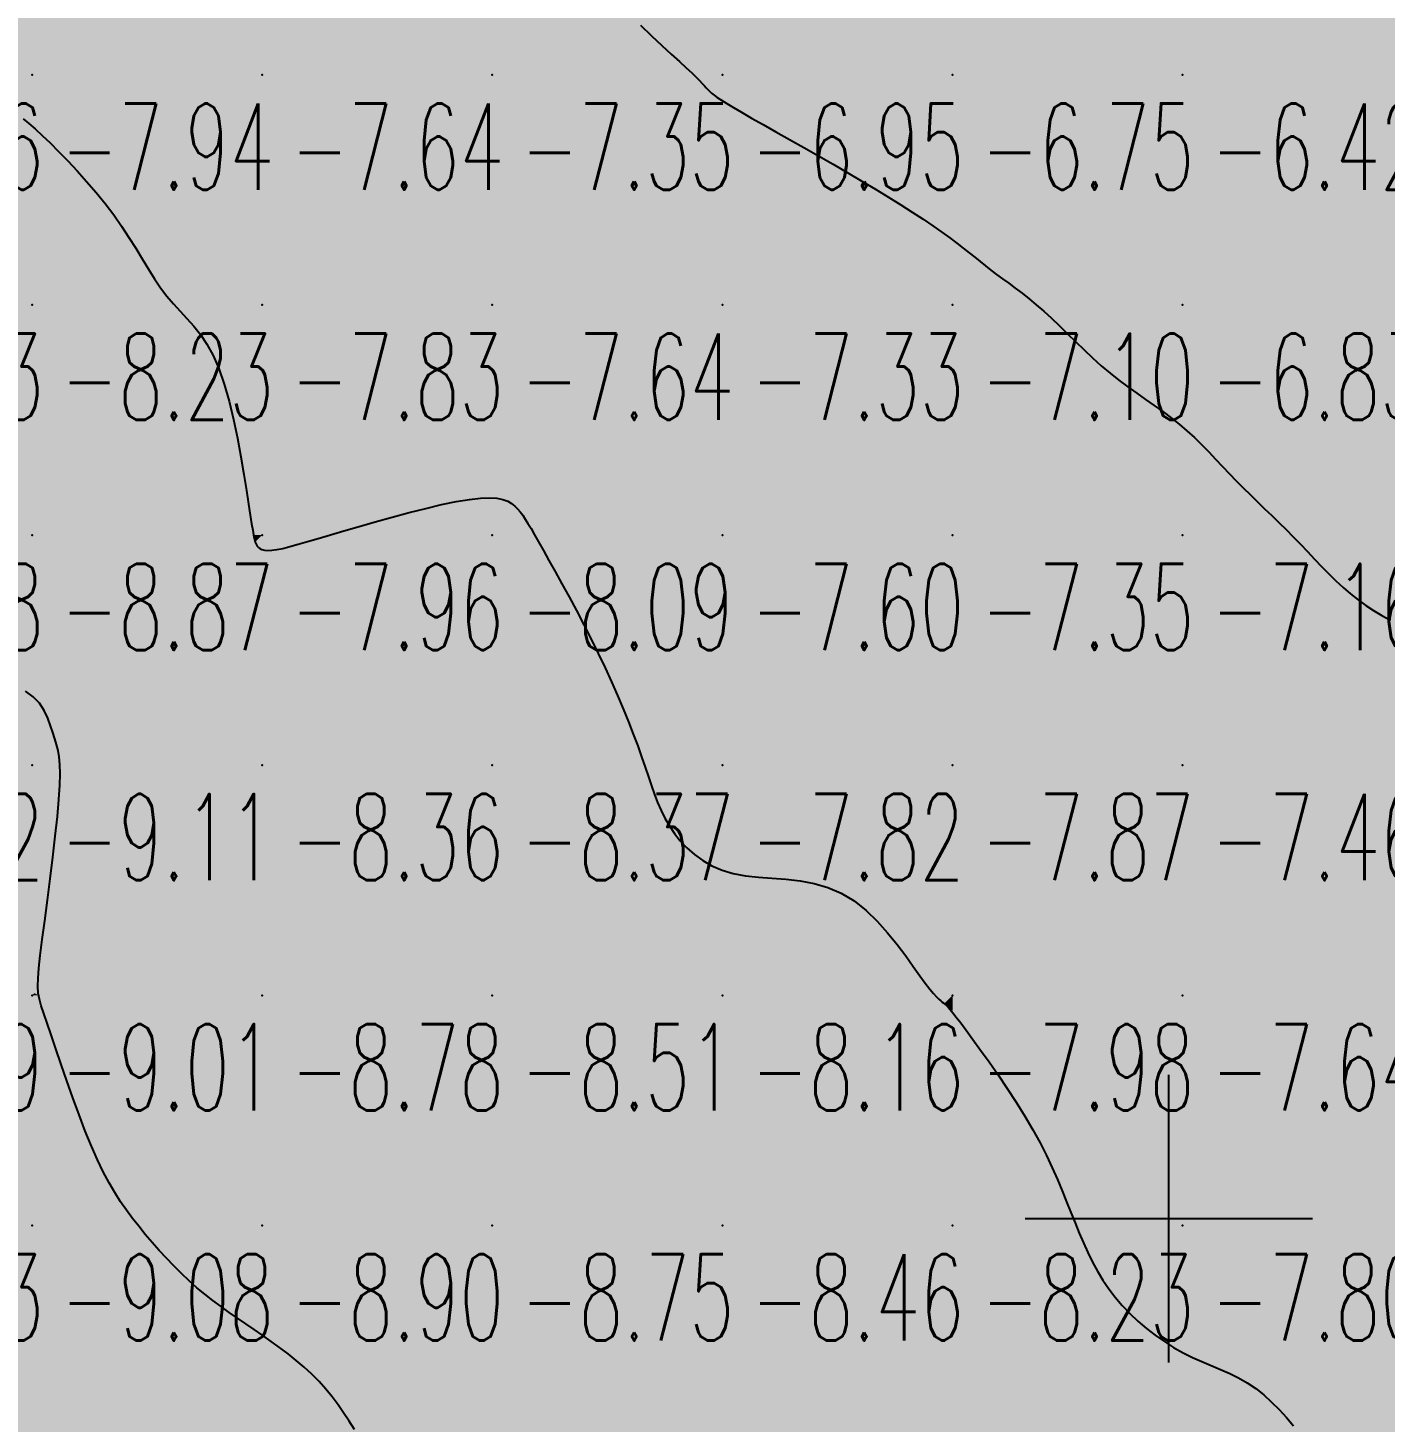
# Model space of a CAD drawing. Header units: millimetres. Extents: x 88261 to 90953, y 390274 to 392322.
# Drawn here: x 90200.1 to 90259, y 390488.7 to 390549.3 of the extents above; entities that cross this region are included whole.
import ezdxf
from ezdxf.enums import TextEntityAlignment as Align

# ---------------------------------------------------------------- set-up
doc = ezdxf.new("R2010")
doc.units = ezdxf.units.MM
doc.header["$LTSCALE"] = 25
for name, color, linetype in [('Carroyage(1)_Croix', 7, 'Continuous'), ('CN_03_00', 7, 'Continuous'), ('COTEAlt', 7, 'Continuous'), ('TN_COLORIAGE', 7, 'Continuous')]:
    doc.layers.add(name, color=color, linetype=linetype)
doc.styles.add('Simplex 1.0', font='Simplex.shx', dxfattribs={"width": 0.99, "height": 2.5})
doc.styles.get("Standard").update_dxf_attribs({"font": 'times.ttf'})

# ---------------------------------------------------------------- blocks, each defined once
blk = doc.blocks.new('COTE')
at = {"color": 0}
blk.add_point((0, 0), dxfattribs=at)
at = {"layer": 'COTEAlt'}
blk.add_attdef('ALT', text='', height=3.75, dxfattribs=at).set_placement((1.25, -1.25), align=Align.TOP_LEFT)

msp = doc.modelspace()

# ---------------------------------------------------------------- linework, layer by layer
at = {"layer": 'Carroyage(1)_Croix'}
for p, q in [((90249.65, 390491.29), (90249.65, 390503.79)), ((90243.4, 390497.54), (90255.9, 390497.54))]:
    msp.add_line(p, q, dxfattribs=at)
at = {"layer": 'CN_03_00', "flags": 128}
for points, elevation in [([(90226.693, 390549.392), (90227.164, 390548.927), (90227.612, 390548.506), (90228.023, 390548.133), (90228.382, 390547.81), (90228.679, 390547.54), (90228.918, 390547.316), (90229.107, 390547.133), (90229.256, 390546.984), (90229.372, 390546.862), (90229.466, 390546.762), (90229.544, 390546.676), (90229.617, 390546.599), (90229.692, 390546.523), (90229.779, 390546.444), (90229.888, 390546.357), (90230.027, 390546.255), (90230.207, 390546.134), (90230.438, 390545.989), (90230.727, 390545.814), (90231.086, 390545.605), (90231.519, 390545.357), (90232.018, 390545.075), (90232.571, 390544.764), (90233.165, 390544.43), (90233.788, 390544.08), (90234.426, 390543.718), (90235.069, 390543.35), (90235.702, 390542.983), (90236.316, 390542.62), (90236.906, 390542.266), (90237.469, 390541.921), (90238.003, 390541.588), (90238.503, 390541.267), (90238.969, 390540.962), (90239.397, 390540.674), (90239.784, 390540.405), (90240.129, 390540.155), (90240.438, 390539.924), (90240.716, 390539.707), (90240.973, 390539.503), (90241.214, 390539.308), (90241.446, 390539.119), (90241.677, 390538.934), (90241.913, 390538.751), (90242.161, 390538.565), (90242.421, 390538.375), (90242.693, 390538.177), (90242.976, 390537.968), (90243.27, 390537.745), (90243.574, 390537.505), (90243.889, 390537.245), (90244.214, 390536.962), (90244.549, 390536.655), (90244.892, 390536.327), (90245.243, 390535.986), (90245.602, 390535.636), (90245.967, 390535.283), (90246.339, 390534.934), (90246.715, 390534.594), (90247.097, 390534.269), (90247.482, 390533.964), (90247.869, 390533.675), (90248.255, 390533.399), (90248.638, 390533.132), (90249.017, 390532.868), (90249.387, 390532.604), (90249.749, 390532.336), (90250.098, 390532.06), (90250.434, 390531.772), (90250.759, 390531.473), (90251.073, 390531.166), (90251.381, 390530.854), (90251.683, 390530.538), (90251.982, 390530.221), (90252.281, 390529.905), (90252.582, 390529.593), (90252.886, 390529.286), (90253.192, 390528.983), (90253.502, 390528.682), (90253.813, 390528.383), (90254.125, 390528.083), (90254.437, 390527.78), (90254.748, 390527.473), (90255.058, 390527.16), (90255.366, 390526.841), (90255.673, 390526.518), (90255.98, 390526.194), (90256.287, 390525.873), (90256.596, 390525.557), (90256.908, 390525.251), (90257.224, 390524.958), (90257.544, 390524.68), (90257.871, 390524.421), (90258.205, 390524.18), (90258.551, 390523.954), (90258.912, 390523.743), (90259.289, 390523.544)], -7), ([(90199.868, 390545.325), (90200.117, 390545.121), (90200.387, 390544.883), (90200.69, 390544.602), (90201.03, 390544.275), (90201.402, 390543.905), (90201.798, 390543.5), (90202.207, 390543.064), (90202.621, 390542.605), (90203.031, 390542.128), (90203.426, 390541.64), (90203.799, 390541.148), (90204.143, 390540.657), (90204.459, 390540.171), (90204.755, 390539.696), (90205.035, 390539.234), (90205.306, 390538.791), (90205.571, 390538.37), (90205.838, 390537.976), (90206.112, 390537.613), (90206.395, 390537.281), (90206.687, 390536.966), (90206.982, 390536.652), (90207.277, 390536.32), (90207.568, 390535.954), (90207.849, 390535.535), (90208.118, 390535.046), (90208.37, 390534.471), (90208.601, 390533.798), (90208.811, 390533.05), (90209.001, 390532.255), (90209.171, 390531.441), (90209.321, 390530.638), (90209.452, 390529.874), (90209.563, 390529.178), (90209.656, 390528.579), (90209.731, 390528.097), (90209.791, 390527.725), (90209.838, 390527.447), (90209.874, 390527.244), (90209.903, 390527.103), (90209.928, 390527.005), (90209.951, 390526.936), (90209.974, 390526.878), (90210.002, 390526.819), (90210.037, 390526.759), (90210.085, 390526.702), (90210.15, 390526.65), (90210.236, 390526.608), (90210.348, 390526.58), (90210.491, 390526.568), (90210.669, 390526.576), (90210.886, 390526.607), (90211.145, 390526.661), (90211.452, 390526.738), (90211.808, 390526.836), (90212.218, 390526.954), (90212.684, 390527.092), (90213.212, 390527.249), (90213.804, 390527.424), (90214.459, 390527.616), (90215.162, 390527.817), (90215.893, 390528.019), (90216.631, 390528.216), (90217.356, 390528.399), (90218.048, 390528.561), (90218.687, 390528.694), (90219.253, 390528.789), (90219.731, 390528.842), (90220.126, 390528.856), (90220.449, 390528.834), (90220.71, 390528.782), (90220.92, 390528.706), (90221.09, 390528.608), (90221.23, 390528.496), (90221.351, 390528.373), (90221.463, 390528.242), (90221.571, 390528.099), (90221.682, 390527.935), (90221.801, 390527.745), (90221.934, 390527.52), (90222.086, 390527.254), (90222.263, 390526.939), (90222.47, 390526.568), (90222.711, 390526.137), (90222.981, 390525.652), (90223.274, 390525.121), (90223.584, 390524.554), (90223.903, 390523.958), (90224.226, 390523.344), (90224.546, 390522.718), (90224.857, 390522.091), (90225.153, 390521.47), (90225.432, 390520.86), (90225.695, 390520.263), (90225.94, 390519.682), (90226.168, 390519.122), (90226.377, 390518.586), (90226.568, 390518.077), (90226.739, 390517.597), (90226.893, 390517.15), (90227.033, 390516.733), (90227.165, 390516.34), (90227.298, 390515.969), (90227.436, 390515.614), (90227.585, 390515.271), (90227.753, 390514.937), (90227.945, 390514.607), (90228.167, 390514.279), (90228.421, 390513.957), (90228.709, 390513.648), (90229.034, 390513.359), (90229.395, 390513.096), (90229.797, 390512.867), (90230.239, 390512.677), (90230.724, 390512.533), (90231.251, 390512.439), (90231.814, 390512.378), (90232.404, 390512.333), (90233.009, 390512.285), (90233.623, 390512.214), (90234.235, 390512.103), (90234.836, 390511.931), (90235.417, 390511.681), (90235.97, 390511.341), (90236.491, 390510.925), (90236.979, 390510.456), (90237.43, 390509.957), (90237.843, 390509.449), (90238.215, 390508.954), (90238.545, 390508.496), (90238.829, 390508.095), (90239.067, 390507.769), (90239.263, 390507.514), (90239.423, 390507.319), (90239.551, 390507.174), (90239.654, 390507.069), (90239.737, 390506.995), (90239.806, 390506.941), (90239.866, 390506.897), (90239.922, 390506.854), (90239.983, 390506.801), (90240.055, 390506.729), (90240.145, 390506.626), (90240.262, 390506.485), (90240.412, 390506.293), (90240.604, 390506.042), (90240.843, 390505.721), (90241.135, 390505.325), (90241.471, 390504.862), (90241.839, 390504.345), (90242.227, 390503.787), (90242.623, 390503.2), (90243.016, 390502.599), (90243.393, 390501.996), (90243.743, 390501.403), (90244.056, 390500.831), (90244.335, 390500.281), (90244.585, 390499.752), (90244.811, 390499.241), (90245.018, 390498.748), (90245.21, 390498.27), (90245.393, 390497.806), (90245.573, 390497.354), (90245.752, 390496.913), (90245.937, 390496.483), (90246.128, 390496.063), (90246.331, 390495.654), (90246.548, 390495.255), (90246.782, 390494.867), (90247.038, 390494.488), (90247.317, 390494.12), (90247.623, 390493.762), (90247.954, 390493.416), (90248.305, 390493.084), (90248.675, 390492.769), (90249.059, 390492.472), (90249.455, 390492.196), (90249.859, 390491.943), (90250.267, 390491.715), (90250.678, 390491.513), (90251.089, 390491.329), (90251.496, 390491.156), (90251.9, 390490.986), (90252.296, 390490.809), (90252.684, 390490.619), (90253.061, 390490.406), (90253.425, 390490.162), (90253.775, 390489.882), (90254.112, 390489.572), (90254.439, 390489.24), (90254.758, 390488.893), (90255.073, 390488.541)], -8), ([(90214.26, 390488.382), (90214.025, 390488.743), (90213.789, 390489.1), (90213.547, 390489.454), (90213.292, 390489.8), (90213.019, 390490.136), (90212.724, 390490.462), (90212.409, 390490.777), (90212.076, 390491.081), (90211.73, 390491.375), (90211.374, 390491.66), (90211.01, 390491.937), (90210.642, 390492.204), (90210.272, 390492.464), (90209.905, 390492.718), (90209.54, 390492.967), (90209.177, 390493.214), (90208.818, 390493.464), (90208.462, 390493.718), (90208.109, 390493.979), (90207.76, 390494.251), (90207.415, 390494.537), (90207.074, 390494.839), (90206.738, 390495.154), (90206.409, 390495.482), (90206.087, 390495.818), (90205.772, 390496.161), (90205.467, 390496.508), (90205.172, 390496.857), (90204.889, 390497.205), (90204.616, 390497.552), (90204.353, 390497.906), (90204.097, 390498.275), (90203.846, 390498.669), (90203.596, 390499.098), (90203.345, 390499.571), (90203.091, 390500.098), (90202.831, 390500.689), (90202.563, 390501.346), (90202.293, 390502.053), (90202.024, 390502.786), (90201.763, 390503.523), (90201.515, 390504.239), (90201.285, 390504.912), (90201.078, 390505.518), (90200.901, 390506.035), (90200.757, 390506.448), (90200.646, 390506.781), (90200.567, 390507.068), (90200.519, 390507.342), (90200.501, 390507.636), (90200.51, 390507.984), (90200.547, 390508.418), (90200.609, 390508.972), (90200.696, 390509.667), (90200.8, 390510.479), (90200.915, 390511.371), (90201.034, 390512.307), (90201.151, 390513.249), (90201.258, 390514.162), (90201.35, 390515.009), (90201.418, 390515.752), (90201.459, 390516.366), (90201.473, 390516.864), (90201.463, 390517.267), (90201.432, 390517.598), (90201.382, 390517.879), (90201.316, 390518.134), (90201.238, 390518.385), (90201.149, 390518.654), (90201.05, 390518.957), (90200.93, 390519.283), (90200.775, 390519.613), (90200.571, 390519.93), (90200.305, 390520.214), (90199.962, 390520.449)], -9)]:
    msp.add_lwpolyline(points, dxfattribs=dict(at, elevation=elevation))
at = {"layer": 'TN_COLORIAGE', "color": 161}
for points in [[(90195.351, 390547.239, -7.75), (90192.301, 390549.292, -7.75), (90200.249, 390547.239, -7.75), (90200.249, 390557.239, -7.75)], [(90200.249, 390547.239, -7.378), (90210.249, 390547.239, -7.378), (90210.249, 390557.239, -7.378)], [(90200.249, 390557.239, -7.378), (90200.249, 390547.239, -7.378), (90210.249, 390557.239, -7.378)], [(90210.249, 390547.239, -7.177), (90220.249, 390547.239, -7.177), (90220.249, 390557.239, -7.177)], [(90210.249, 390557.239, -7.177), (90210.249, 390547.239, -7.177), (90220.249, 390557.239, -7.177)], [(90220.249, 390547.239, -7), (90224.334, 390551.325, -7), (90220.249, 390557.239, -7), (90222.857, 390557.239, -7)], [(90224.334, 390551.325, -7.347), (90229.092, 390547.239, -7.347), (90220.249, 390547.239, -7.347)], [(90195.351, 390547.239, -7.938), (90199.001, 390545.992, -7.938), (90200.249, 390547.239, -7.938)], [(90200.249, 390545.122, -7.938), (90199.001, 390545.992, -7.938), (90200.249, 390547.239, -7.938)], [(90200.249, 390545.122, -7.638), (90204.141, 390541.132, -7.638), (90200.249, 390547.239, -7.638), (90210.249, 390547.239, -7.638)], [(90205.983, 390537.239, -7.638), (90204.141, 390541.132, -7.638), (90210.249, 390537.239, -7.638), (90210.249, 390547.239, -7.638)], [(90210.249, 390537.239, -7.347), (90220.249, 390537.239, -7.347), (90220.249, 390547.239, -7.347)], [(90210.249, 390547.239, -7.347), (90210.249, 390537.239, -7.347), (90220.249, 390547.239, -7.347)], [(90220.249, 390537.239, -7), (90229.59, 390546.58, -7), (90220.249, 390547.239, -7), (90229.092, 390547.239, -7)], [(90220.249, 390537.239, -7), (90229.59, 390546.58, -7), (90230.249, 390537.239, -7), (90230.249, 390546.032, -7)], [(90235.929, 390542.92, -7.33), (90230.249, 390546.032, -7.33), (90230.249, 390537.239, -7.33)], [(90230.249, 390537.239, -7), (90235.929, 390542.92, -7), (90240.249, 390537.239, -7), (90240.249, 390540.185, -7)], [(90241.78, 390538.77, -7.105), (90240.249, 390540.185, -7.105), (90240.249, 390537.239, -7.105)], [(90241.78, 390538.77, -7.105), (90244.113, 390537.239, -7.105), (90240.249, 390537.239, -7.105)], [(90205.983, 390537.239, -7.828), (90208.596, 390535.587, -7.828), (90210.249, 390537.239, -7.828)], [(90209.851, 390527.239, -7.828), (90208.596, 390535.587, -7.828), (90210.249, 390527.239, -7.828), (90210.249, 390537.239, -7.828)], [(90213.081, 390527.239, -7.643), (90220.249, 390529.266, -7.643), (90210.249, 390527.239, -7.643), (90220.249, 390537.239, -7.643)], [(90210.249, 390537.239, -7.643), (90210.249, 390527.239, -7.643), (90220.249, 390537.239, -7.643)], [(90220.249, 390529.266, -7.33), (90221.443, 390528.433, -7.33), (90220.249, 390537.239, -7.33), (90230.249, 390537.239, -7.33)], [(90222.087, 390527.239, -7.33), (90221.443, 390528.433, -7.33), (90230.249, 390527.239, -7.33), (90230.249, 390537.239, -7.33)], [(90230.249, 390527.239, -7.105), (90240.249, 390527.239, -7.105), (90240.249, 390537.239, -7.105)], [(90230.249, 390537.239, -7.105), (90230.249, 390527.239, -7.105), (90240.249, 390537.239, -7.105)], [(90240.249, 390527.239, -7), (90247.055, 390534.045, -7), (90240.249, 390537.239, -7), (90244.113, 390537.239, -7)], [(90240.249, 390527.239, -7), (90247.055, 390534.045, -7), (90250.249, 390527.239, -7), (90250.249, 390532.196, -7)], [(90252.54, 390529.531, -7.164), (90250.249, 390532.196, -7.164), (90250.249, 390527.239, -7.164)], [(90252.54, 390529.531, -7.164), (90255.081, 390527.239, -7.164), (90250.249, 390527.239, -7.164)], [(90209.851, 390527.239, -7.964), (90209.936, 390526.927, -7.964), (90210.249, 390527.239, -7.964)], [(90210.249, 390526.322, -7.964), (90209.936, 390526.927, -7.964), (90210.249, 390527.239, -7.964)], [(90213.081, 390527.239, -7.964), (90210.249, 390526.322, -7.964), (90210.249, 390527.239, -7.964)], [(90222.087, 390527.239, -7.597), (90225.027, 390522.017, -7.597), (90230.249, 390527.239, -7.597)], [(90226.948, 390517.239, -7.597), (90225.027, 390522.017, -7.597), (90230.249, 390517.239, -7.597), (90230.249, 390527.239, -7.597)], [(90230.249, 390517.239, -7.355), (90240.249, 390517.239, -7.355), (90240.249, 390527.239, -7.355)], [(90230.249, 390527.239, -7.355), (90230.249, 390517.239, -7.355), (90240.249, 390527.239, -7.355)], [(90240.249, 390517.239, -7.164), (90250.249, 390517.239, -7.164), (90250.249, 390527.239, -7.164)], [(90240.249, 390527.239, -7.164), (90240.249, 390517.239, -7.164), (90250.249, 390527.239, -7.164)], [(90250.249, 390517.239, -7), (90257.484, 390524.475, -7), (90250.249, 390527.239, -7), (90255.081, 390527.239, -7)], [(90250.249, 390517.239, -7), (90257.484, 390524.475, -7), (90260.249, 390517.239, -7), (90260.249, 390522.943, -7)], [(90226.948, 390517.239, -7.818), (90227.618, 390514.609, -7.818), (90230.249, 390517.239, -7.818)], [(90230.249, 390511.968, -7.818), (90227.618, 390514.609, -7.818), (90230.249, 390517.239, -7.818)], [(90235.729, 390512.72, -7.818), (90230.249, 390511.968, -7.818), (90240.249, 390517.239, -7.818), (90230.249, 390517.239, -7.818)], [(90239.335, 390507.239, -7.866), (90235.729, 390512.72, -7.866), (90240.249, 390507.239, -7.866), (90240.249, 390517.239, -7.866)], [(90240.249, 390507.239, -7.458), (90250.249, 390507.239, -7.458), (90250.249, 390517.239, -7.458)], [(90240.249, 390517.239, -7.458), (90240.249, 390507.239, -7.458), (90250.249, 390517.239, -7.458)], [(90250.249, 390507.239, -7.232), (90260.249, 390507.239, -7.232), (90260.249, 390517.239, -7.232)], [(90250.249, 390517.239, -7.232), (90250.249, 390507.239, -7.232), (90260.249, 390517.239, -7.232)], [(90239.335, 390507.239, -7.984), (90239.903, 390506.893, -7.984), (90240.249, 390507.239, -7.984)], [(90240.249, 390506.571, -7.984), (90239.903, 390506.893, -7.984), (90240.249, 390507.239, -7.984)], [(90240.249, 390506.571, -7.644), (90244.161, 390501.152, -7.644), (90240.249, 390507.239, -7.644), (90250.249, 390507.239, -7.644)], [(90245.563, 390497.239, -7.644), (90244.161, 390501.152, -7.644), (90250.249, 390497.239, -7.644), (90250.249, 390507.239, -7.644)], [(90250.249, 390497.239, -7.473), (90260.249, 390497.239, -7.473), (90260.249, 390507.239, -7.473)], [(90250.249, 390507.239, -7.473), (90250.249, 390497.239, -7.473), (90260.249, 390507.239, -7.473)], [(90245.563, 390497.239, -7.798), (90247.023, 390494.013, -7.798), (90250.249, 390497.239, -7.798)], [(90250.249, 390491.425, -7.798), (90247.023, 390494.013, -7.798), (90250.249, 390497.239, -7.798)], [(90250.249, 390491.425, -7.71), (90253.586, 390490.577, -7.71), (90250.249, 390497.239, -7.71), (90260.249, 390497.239, -7.71)], [(90255.956, 390487.239, -7.71), (90253.586, 390490.577, -7.71), (90260.249, 390487.239, -7.71), (90260.249, 390497.239, -7.71)]]:
    msp.add_solid(points, dxfattribs=at)
at = {"layer": 'TN_COLORIAGE', "color": 151}
for points in [[(90229.092, 390547.239, -6.498), (90224.334, 390551.325, -6.498), (90230.249, 390547.239, -6.498), (90230.249, 390557.239, -6.498)], [(90230.249, 390547.239, -6.545), (90240.249, 390547.239, -6.545), (90240.249, 390557.239, -6.545)], [(90230.249, 390557.239, -6.545), (90230.249, 390547.239, -6.545), (90240.249, 390557.239, -6.545)], [(90240.249, 390547.239, -6.224), (90250.249, 390547.239, -6.224), (90250.249, 390557.239, -6.224)], [(90240.249, 390557.239, -6.224), (90240.249, 390547.239, -6.224), (90250.249, 390557.239, -6.224)], [(90250.249, 390547.239, -6), (90256.525, 390553.516, -6), (90250.249, 390557.239, -6), (90254.98, 390557.239, -6)], [(90250.249, 390547.239, -6), (90256.525, 390553.516, -6), (90260.249, 390547.239, -6), (90260.249, 390551.512, -6)], [(90229.092, 390547.239, -6.955), (90229.59, 390546.58, -6.955), (90230.249, 390547.239, -6.955)], [(90230.249, 390546.032, -6.955), (90229.59, 390546.58, -6.955), (90230.249, 390547.239, -6.955)], [(90230.249, 390546.032, -6.749), (90235.929, 390542.92, -6.749), (90230.249, 390547.239, -6.749), (90240.249, 390547.239, -6.749)], [(90240.249, 390540.185, -6.749), (90235.929, 390542.92, -6.749), (90240.249, 390547.239, -6.749)], [(90240.249, 390540.185, -6.42), (90241.78, 390538.77, -6.42), (90240.249, 390547.239, -6.42), (90250.249, 390547.239, -6.42)], [(90244.113, 390537.239, -6.42), (90241.78, 390538.77, -6.42), (90250.249, 390537.239, -6.42), (90250.249, 390547.239, -6.42)], [(90250.249, 390537.239, -6.186), (90260.249, 390537.239, -6.186), (90260.249, 390547.239, -6.186)], [(90250.249, 390547.239, -6.186), (90250.249, 390537.239, -6.186), (90260.249, 390547.239, -6.186)], [(90244.113, 390537.239, -6.833), (90247.055, 390534.045, -6.833), (90250.249, 390537.239, -6.833)], [(90250.249, 390532.196, -6.833), (90247.055, 390534.045, -6.833), (90250.249, 390537.239, -6.833)], [(90250.249, 390532.196, -6.45), (90252.54, 390529.531, -6.45), (90250.249, 390537.239, -6.45), (90260.249, 390537.239, -6.45)], [(90255.081, 390527.239, -6.45), (90252.54, 390529.531, -6.45), (90260.249, 390527.239, -6.45), (90260.249, 390537.239, -6.45)], [(90255.081, 390527.239, -6.825), (90257.484, 390524.475, -6.825), (90260.249, 390527.239, -6.825)], [(90260.249, 390522.943, -6.825), (90257.484, 390524.475, -6.825), (90260.249, 390527.239, -6.825)]]:
    msp.add_solid(points, dxfattribs=at)
at = {"layer": 'TN_COLORIAGE', "color": 171}
for points in [[(90190.249, 390537.239, -8), (90199.001, 390545.992, -8), (90200.249, 390537.239, -8), (90200.249, 390545.122, -8)], [(90204.141, 390541.132, -8.231), (90200.249, 390545.122, -8.231), (90200.249, 390537.239, -8.231)], [(90204.141, 390541.132, -8.231), (90205.983, 390537.239, -8.231), (90200.249, 390537.239, -8.231)], [(90190.249, 390527.239, -8.231), (90200.249, 390527.239, -8.231), (90200.249, 390537.239, -8.231)], [(90190.249, 390537.239, -8.231), (90190.249, 390527.239, -8.231), (90200.249, 390537.239, -8.231)], [(90200.249, 390527.239, -8), (90208.596, 390535.587, -8), (90200.249, 390537.239, -8), (90205.983, 390537.239, -8)], [(90208.596, 390535.587, -8.866), (90209.851, 390527.239, -8.866), (90200.249, 390527.239, -8.866)], [(90220.249, 390529.266, -8.091), (90213.081, 390527.239, -8.091), (90220.249, 390527.239, -8.091)], [(90221.443, 390528.433, -8.091), (90220.249, 390529.266, -8.091), (90220.249, 390527.239, -8.091)], [(90221.443, 390528.433, -8.091), (90222.087, 390527.239, -8.091), (90220.249, 390527.239, -8.091)], [(90190.249, 390518.89, -8.866), (90191.728, 390518.719, -8.866), (90190.249, 390527.239, -8.866), (90200.249, 390527.239, -8.866)], [(90191.728, 390518.719, -8.866), (90200.249, 390521.81, -8.866), (90200.249, 390527.239, -8.866)], [(90200.249, 390521.81, -8), (90201.228, 390518.219, -8), (90200.249, 390527.239, -8), (90209.936, 390526.927, -8)], [(90209.936, 390526.927, -8.866), (90209.851, 390527.239, -8.866), (90200.249, 390527.239, -8.866)], [(90201.734, 390517.239, -8), (90201.228, 390518.219, -8), (90210.249, 390517.239, -8), (90209.936, 390526.927, -8)], [(90209.936, 390526.927, -8.355), (90210.249, 390526.322, -8.355), (90210.249, 390517.239, -8.355)], [(90210.249, 390517.239, -8.091), (90220.249, 390517.239, -8.091), (90220.249, 390527.239, -8.091)], [(90210.249, 390517.239, -8), (90210.249, 390526.322, -8), (90220.249, 390527.239, -8), (90213.081, 390527.239, -8)], [(90220.249, 390517.239, -8), (90225.027, 390522.017, -8), (90220.249, 390527.239, -8), (90222.087, 390527.239, -8)], [(90225.027, 390522.017, -8.369), (90226.948, 390517.239, -8.369), (90220.249, 390517.239, -8.369)], [(90200.534, 390507.239, -8.355), (90200.347, 390507.338, -8.355), (90210.249, 390507.239, -8.355), (90210.249, 390517.239, -8.355)], [(90200.347, 390507.338, -8.355), (90201.734, 390517.239, -8.355), (90210.249, 390517.239, -8.355)], [(90210.249, 390507.239, -8.369), (90220.249, 390507.239, -8.369), (90220.249, 390517.239, -8.369)], [(90210.249, 390517.239, -8.369), (90210.249, 390507.239, -8.369), (90220.249, 390517.239, -8.369)], [(90220.249, 390507.239, -8), (90227.618, 390514.609, -8), (90220.249, 390517.239, -8), (90226.948, 390517.239, -8)], [(90220.249, 390507.239, -8), (90227.618, 390514.609, -8), (90230.249, 390507.239, -8), (90230.249, 390511.968, -8)], [(90235.729, 390512.72, -8.163), (90239.335, 390507.239, -8.163), (90230.249, 390507.239, -8.163)], [(90230.249, 390511.968, -8.163), (90235.729, 390512.72, -8.163), (90230.249, 390507.239, -8.163)], [(90200.534, 390507.239, -8.782), (90202.923, 390499.913, -8.782), (90210.249, 390507.239, -8.782)], [(90204.76, 390497.239, -8.782), (90202.923, 390499.913, -8.782), (90210.249, 390497.239, -8.782), (90210.249, 390507.239, -8.782)], [(90210.249, 390497.239, -8.509), (90220.249, 390497.239, -8.509), (90220.249, 390507.239, -8.509)], [(90210.249, 390507.239, -8.509), (90210.249, 390497.239, -8.509), (90220.249, 390507.239, -8.509)], [(90220.249, 390497.239, -8.163), (90230.249, 390497.239, -8.163), (90230.249, 390507.239, -8.163)], [(90220.249, 390507.239, -8.163), (90220.249, 390497.239, -8.163), (90230.249, 390507.239, -8.163)], [(90230.249, 390497.239, -8), (90239.903, 390506.893, -8), (90230.249, 390507.239, -8), (90239.335, 390507.239, -8)], [(90230.249, 390497.239, -8), (90239.903, 390506.893, -8), (90240.249, 390497.239, -8), (90240.249, 390506.571, -8)], [(90244.161, 390501.152, -8.229), (90240.249, 390506.571, -8.229), (90240.249, 390497.239, -8.229)], [(90244.161, 390501.152, -8.229), (90245.563, 390497.239, -8.229), (90240.249, 390497.239, -8.229)], [(90204.76, 390497.239, -8.903), (90207.37, 390494.361, -8.903), (90210.249, 390497.239, -8.903)], [(90210.249, 390492.542, -8.903), (90207.37, 390494.361, -8.903), (90210.249, 390497.239, -8.903)], [(90210.249, 390492.542, -8.748), (90213.269, 390490.259, -8.748), (90210.249, 390497.239, -8.748), (90220.249, 390497.239, -8.748)], [(90214.788, 390487.239, -8.748), (90213.269, 390490.259, -8.748), (90220.249, 390487.239, -8.748), (90220.249, 390497.239, -8.748)], [(90220.249, 390487.239, -8.457), (90230.249, 390487.239, -8.457), (90230.249, 390497.239, -8.457)], [(90220.249, 390497.239, -8.457), (90220.249, 390487.239, -8.457), (90230.249, 390497.239, -8.457)], [(90230.249, 390487.239, -8.229), (90240.249, 390487.239, -8.229), (90240.249, 390497.239, -8.229)], [(90230.249, 390497.239, -8.229), (90230.249, 390487.239, -8.229), (90240.249, 390497.239, -8.229)], [(90240.249, 390487.239, -8), (90247.023, 390494.013, -8), (90240.249, 390497.239, -8), (90245.563, 390497.239, -8)], [(90240.249, 390487.239, -8), (90247.023, 390494.013, -8), (90250.249, 390487.239, -8), (90250.249, 390491.425, -8)], [(90253.586, 390490.577, -8.145), (90250.249, 390491.425, -8.145), (90250.249, 390487.239, -8.145)], [(90253.586, 390490.577, -8.145), (90255.956, 390487.239, -8.145), (90250.249, 390487.239, -8.145)]]:
    msp.add_solid(points, dxfattribs=at)
at = {"layer": 'TN_COLORIAGE', "color": 181}
for points in [[(90200.249, 390517.239, -9), (90200.249, 390521.81, -9), (90190.249, 390517.239, -9), (90191.728, 390518.719, -9)], [(90201.228, 390518.219, -9.112), (90200.249, 390521.81, -9.112), (90200.249, 390517.239, -9.112)], [(90201.228, 390518.219, -9.112), (90201.734, 390517.239, -9.112), (90200.249, 390517.239, -9.112)], [(90190.249, 390507.239, -9.112), (90200.249, 390507.239, -9.112), (90200.249, 390517.239, -9.112)], [(90190.249, 390517.239, -9.112), (90190.249, 390507.239, -9.112), (90200.249, 390517.239, -9.112)], [(90200.249, 390517.239, -9), (90201.734, 390517.239, -9), (90200.249, 390507.239, -9), (90200.347, 390507.338, -9)], [(90190.249, 390497.239, -9.006), (90200.249, 390497.239, -9.006), (90200.249, 390507.239, -9.006)], [(90190.249, 390507.239, -9.006), (90190.249, 390497.239, -9.006), (90200.249, 390507.239, -9.006)], [(90200.347, 390507.338, -9.006), (90200.534, 390507.239, -9.006), (90200.249, 390507.239, -9.006)], [(90200.249, 390497.239, -9), (90202.923, 390499.913, -9), (90200.249, 390507.239, -9), (90200.534, 390507.239, -9)], [(90202.923, 390499.913, -9.08), (90204.76, 390497.239, -9.08), (90200.249, 390497.239, -9.08)], [(90190.249, 390487.239, -9.08), (90200.249, 390487.239, -9.08), (90200.249, 390497.239, -9.08)], [(90190.249, 390497.239, -9.08), (90190.249, 390487.239, -9.08), (90200.249, 390497.239, -9.08)], [(90200.249, 390487.239, -9), (90207.37, 390494.361, -9), (90200.249, 390497.239, -9), (90204.76, 390497.239, -9)], [(90200.249, 390487.239, -9), (90207.37, 390494.361, -9), (90210.249, 390487.239, -9), (90210.249, 390492.542, -9)], [(90213.269, 390490.259, -9.109), (90210.249, 390492.542, -9.109), (90210.249, 390487.239, -9.109)], [(90213.269, 390490.259, -9.109), (90214.788, 390487.239, -9.109), (90210.249, 390487.239, -9.109)]]:
    msp.add_solid(points, dxfattribs=at)

# ---------------------------------------------------------------- block references
at = {"layer": 'COTEAlt'}
ref = msp.add_blockref('COTE', (90190.249, 390547.239), dxfattribs=at)
ref.add_attrib('ALT', '-8.06', dxfattribs={"height": 3.75, "style": 'Simplex 1.0', "width": 0.6}).set_placement((90191.499, 390545.989), align=Align.TOP_LEFT)
ref = msp.add_blockref('COTE', (90200.249, 390547.239), dxfattribs=at)
ref.add_attrib('ALT', '-7.94', dxfattribs={"height": 3.75, "style": 'Simplex 1.0', "width": 0.6}).set_placement((90201.499, 390545.989), align=Align.TOP_LEFT)
ref = msp.add_blockref('COTE', (90210.249, 390547.239), dxfattribs=at)
ref.add_attrib('ALT', '-7.64', dxfattribs={"height": 3.75, "style": 'Simplex 1.0', "width": 0.6}).set_placement((90211.499, 390545.989), align=Align.TOP_LEFT)
ref = msp.add_blockref('COTE', (90220.249, 390547.239), dxfattribs=at)
ref.add_attrib('ALT', '-7.35', dxfattribs={"height": 3.75, "style": 'Simplex 1.0', "width": 0.6}).set_placement((90221.499, 390545.989), align=Align.TOP_LEFT)
ref = msp.add_blockref('COTE', (90230.249, 390547.239), dxfattribs=at)
ref.add_attrib('ALT', '-6.95', dxfattribs={"height": 3.75, "style": 'Simplex 1.0', "width": 0.6}).set_placement((90231.499, 390545.989), align=Align.TOP_LEFT)
ref = msp.add_blockref('COTE', (90240.249, 390547.239), dxfattribs=at)
ref.add_attrib('ALT', '-6.75', dxfattribs={"height": 3.75, "style": 'Simplex 1.0', "width": 0.6}).set_placement((90241.499, 390545.989), align=Align.TOP_LEFT)
ref = msp.add_blockref('COTE', (90250.249, 390547.239), dxfattribs=at)
ref.add_attrib('ALT', '-6.42', dxfattribs={"height": 3.75, "style": 'Simplex 1.0', "width": 0.6}).set_placement((90251.499, 390545.989), align=Align.TOP_LEFT)
ref = msp.add_blockref('COTE', (90190.249, 390537.239), dxfattribs=at)
ref.add_attrib('ALT', '-8.43', dxfattribs={"height": 3.75, "style": 'Simplex 1.0', "width": 0.6}).set_placement((90191.499, 390535.989), align=Align.TOP_LEFT)
ref = msp.add_blockref('COTE', (90200.249, 390537.239), dxfattribs=at)
ref.add_attrib('ALT', '-8.23', dxfattribs={"height": 3.75, "style": 'Simplex 1.0', "width": 0.6}).set_placement((90201.499, 390535.989), align=Align.TOP_LEFT)
ref = msp.add_blockref('COTE', (90210.249, 390537.239), dxfattribs=at)
ref.add_attrib('ALT', '-7.83', dxfattribs={"height": 3.75, "style": 'Simplex 1.0', "width": 0.6}).set_placement((90211.499, 390535.989), align=Align.TOP_LEFT)
ref = msp.add_blockref('COTE', (90220.249, 390537.239), dxfattribs=at)
ref.add_attrib('ALT', '-7.64', dxfattribs={"height": 3.75, "style": 'Simplex 1.0', "width": 0.6}).set_placement((90221.499, 390535.989), align=Align.TOP_LEFT)
ref = msp.add_blockref('COTE', (90230.249, 390537.239), dxfattribs=at)
ref.add_attrib('ALT', '-7.33', dxfattribs={"height": 3.75, "style": 'Simplex 1.0', "width": 0.6}).set_placement((90231.499, 390535.989), align=Align.TOP_LEFT)
ref = msp.add_blockref('COTE', (90240.249, 390537.239), dxfattribs=at)
ref.add_attrib('ALT', '-7.10', dxfattribs={"height": 3.75, "style": 'Simplex 1.0', "width": 0.6}).set_placement((90241.499, 390535.989), align=Align.TOP_LEFT)
ref = msp.add_blockref('COTE', (90250.249, 390537.239), dxfattribs=at)
ref.add_attrib('ALT', '-6.83', dxfattribs={"height": 3.75, "style": 'Simplex 1.0', "width": 0.6}).set_placement((90251.499, 390535.989), align=Align.TOP_LEFT)
ref = msp.add_blockref('COTE', (90190.249, 390527.239), dxfattribs=at)
ref.add_attrib('ALT', '-8.88', dxfattribs={"height": 3.75, "style": 'Simplex 1.0', "width": 0.6}).set_placement((90191.499, 390525.989), align=Align.TOP_LEFT)
ref = msp.add_blockref('COTE', (90200.249, 390527.239), dxfattribs=at)
ref.add_attrib('ALT', '-8.87', dxfattribs={"height": 3.75, "style": 'Simplex 1.0', "width": 0.6}).set_placement((90201.499, 390525.989), align=Align.TOP_LEFT)
ref = msp.add_blockref('COTE', (90210.249, 390527.239), dxfattribs=at)
ref.add_attrib('ALT', '-7.96', dxfattribs={"height": 3.75, "style": 'Simplex 1.0', "width": 0.6}).set_placement((90211.499, 390525.989), align=Align.TOP_LEFT)
ref = msp.add_blockref('COTE', (90220.249, 390527.239), dxfattribs=at)
ref.add_attrib('ALT', '-8.09', dxfattribs={"height": 3.75, "style": 'Simplex 1.0', "width": 0.6}).set_placement((90221.499, 390525.989), align=Align.TOP_LEFT)
ref = msp.add_blockref('COTE', (90230.249, 390527.239), dxfattribs=at)
ref.add_attrib('ALT', '-7.60', dxfattribs={"height": 3.75, "style": 'Simplex 1.0', "width": 0.6}).set_placement((90231.499, 390525.989), align=Align.TOP_LEFT)
ref = msp.add_blockref('COTE', (90240.249, 390527.239), dxfattribs=at)
ref.add_attrib('ALT', '-7.35', dxfattribs={"height": 3.75, "style": 'Simplex 1.0', "width": 0.6}).set_placement((90241.499, 390525.989), align=Align.TOP_LEFT)
ref = msp.add_blockref('COTE', (90250.249, 390527.239), dxfattribs=at)
ref.add_attrib('ALT', '-7.16', dxfattribs={"height": 3.75, "style": 'Simplex 1.0', "width": 0.6}).set_placement((90251.499, 390525.989), align=Align.TOP_LEFT)
ref = msp.add_blockref('COTE', (90190.249, 390517.239), dxfattribs=at)
ref.add_attrib('ALT', '-9.02', dxfattribs={"height": 3.75, "style": 'Simplex 1.0', "width": 0.6}).set_placement((90191.499, 390515.989), align=Align.TOP_LEFT)
ref = msp.add_blockref('COTE', (90200.249, 390517.239), dxfattribs=at)
ref.add_attrib('ALT', '-9.11', dxfattribs={"height": 3.75, "style": 'Simplex 1.0', "width": 0.6}).set_placement((90201.499, 390515.989), align=Align.TOP_LEFT)
ref = msp.add_blockref('COTE', (90210.249, 390517.239), dxfattribs=at)
ref.add_attrib('ALT', '-8.36', dxfattribs={"height": 3.75, "style": 'Simplex 1.0', "width": 0.6}).set_placement((90211.499, 390515.989), align=Align.TOP_LEFT)
ref = msp.add_blockref('COTE', (90220.249, 390517.239), dxfattribs=at)
ref.add_attrib('ALT', '-8.37', dxfattribs={"height": 3.75, "style": 'Simplex 1.0', "width": 0.6}).set_placement((90221.499, 390515.989), align=Align.TOP_LEFT)
ref = msp.add_blockref('COTE', (90230.249, 390517.239), dxfattribs=at)
ref.add_attrib('ALT', '-7.82', dxfattribs={"height": 3.75, "style": 'Simplex 1.0', "width": 0.6}).set_placement((90231.499, 390515.989), align=Align.TOP_LEFT)
ref = msp.add_blockref('COTE', (90240.249, 390517.239), dxfattribs=at)
ref.add_attrib('ALT', '-7.87', dxfattribs={"height": 3.75, "style": 'Simplex 1.0', "width": 0.6}).set_placement((90241.499, 390515.989), align=Align.TOP_LEFT)
ref = msp.add_blockref('COTE', (90250.249, 390517.239), dxfattribs=at)
ref.add_attrib('ALT', '-7.46', dxfattribs={"height": 3.75, "style": 'Simplex 1.0', "width": 0.6}).set_placement((90251.499, 390515.989), align=Align.TOP_LEFT)
ref = msp.add_blockref('COTE', (90190.249, 390507.239), dxfattribs=at)
ref.add_attrib('ALT', '-9.19', dxfattribs={"height": 3.75, "style": 'Simplex 1.0', "width": 0.6}).set_placement((90191.499, 390505.989), align=Align.TOP_LEFT)
ref = msp.add_blockref('COTE', (90200.249, 390507.239), dxfattribs=at)
ref.add_attrib('ALT', '-9.01', dxfattribs={"height": 3.75, "style": 'Simplex 1.0', "width": 0.6}).set_placement((90201.499, 390505.989), align=Align.TOP_LEFT)
ref = msp.add_blockref('COTE', (90210.249, 390507.239), dxfattribs=at)
ref.add_attrib('ALT', '-8.78', dxfattribs={"height": 3.75, "style": 'Simplex 1.0', "width": 0.6}).set_placement((90211.499, 390505.989), align=Align.TOP_LEFT)
ref = msp.add_blockref('COTE', (90220.249, 390507.239), dxfattribs=at)
ref.add_attrib('ALT', '-8.51', dxfattribs={"height": 3.75, "style": 'Simplex 1.0', "width": 0.6}).set_placement((90221.499, 390505.989), align=Align.TOP_LEFT)
ref = msp.add_blockref('COTE', (90230.249, 390507.239), dxfattribs=at)
ref.add_attrib('ALT', '-8.16', dxfattribs={"height": 3.75, "style": 'Simplex 1.0', "width": 0.6}).set_placement((90231.499, 390505.989), align=Align.TOP_LEFT)
ref = msp.add_blockref('COTE', (90240.249, 390507.239), dxfattribs=at)
ref.add_attrib('ALT', '-7.98', dxfattribs={"height": 3.75, "style": 'Simplex 1.0', "width": 0.6}).set_placement((90241.499, 390505.989), align=Align.TOP_LEFT)
ref = msp.add_blockref('COTE', (90250.249, 390507.239), dxfattribs=at)
ref.add_attrib('ALT', '-7.64', dxfattribs={"height": 3.75, "style": 'Simplex 1.0', "width": 0.6}).set_placement((90251.499, 390505.989), align=Align.TOP_LEFT)
ref = msp.add_blockref('COTE', (90190.249, 390497.239), dxfattribs=at)
ref.add_attrib('ALT', '-9.43', dxfattribs={"height": 3.75, "style": 'Simplex 1.0', "width": 0.6}).set_placement((90191.499, 390495.989), align=Align.TOP_LEFT)
ref = msp.add_blockref('COTE', (90200.249, 390497.239), dxfattribs=at)
ref.add_attrib('ALT', '-9.08', dxfattribs={"height": 3.75, "style": 'Simplex 1.0', "width": 0.6}).set_placement((90201.499, 390495.989), align=Align.TOP_LEFT)
ref = msp.add_blockref('COTE', (90210.249, 390497.239), dxfattribs=at)
ref.add_attrib('ALT', '-8.90', dxfattribs={"height": 3.75, "style": 'Simplex 1.0', "width": 0.6}).set_placement((90211.499, 390495.989), align=Align.TOP_LEFT)
ref = msp.add_blockref('COTE', (90220.249, 390497.239), dxfattribs=at)
ref.add_attrib('ALT', '-8.75', dxfattribs={"height": 3.75, "style": 'Simplex 1.0', "width": 0.6}).set_placement((90221.499, 390495.989), align=Align.TOP_LEFT)
ref = msp.add_blockref('COTE', (90230.249, 390497.239), dxfattribs=at)
ref.add_attrib('ALT', '-8.46', dxfattribs={"height": 3.75, "style": 'Simplex 1.0', "width": 0.6}).set_placement((90231.499, 390495.989), align=Align.TOP_LEFT)
ref = msp.add_blockref('COTE', (90240.249, 390497.239), dxfattribs=at)
ref.add_attrib('ALT', '-8.23', dxfattribs={"height": 3.75, "style": 'Simplex 1.0', "width": 0.6}).set_placement((90241.499, 390495.989), align=Align.TOP_LEFT)
ref = msp.add_blockref('COTE', (90250.249, 390497.239), dxfattribs=at)
ref.add_attrib('ALT', '-7.80', dxfattribs={"height": 3.75, "style": 'Simplex 1.0', "width": 0.6}).set_placement((90251.499, 390495.989), align=Align.TOP_LEFT)

doc.saveas('drawing.dxf')
